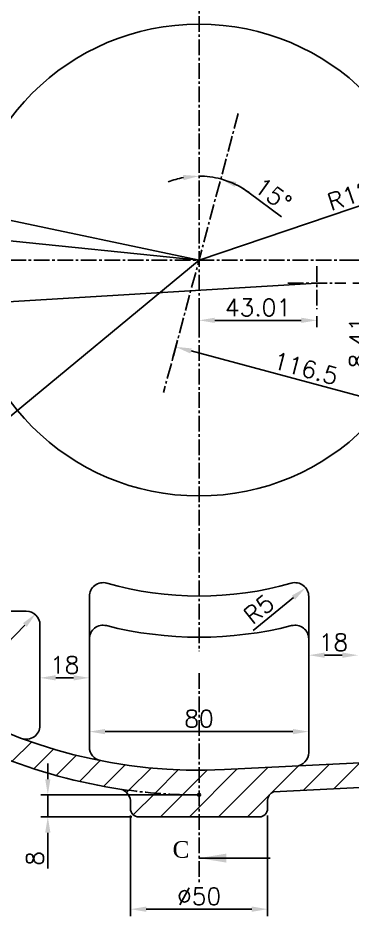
# Model space of a CAD drawing. Header units: millimetres. Extents: x -3508 to 12243, y -3609 to 4092.
# Drawn here: x 1110.8 to 1232.6, y -379.7 to -52.3 of the extents above; entities that cross this region are included whole.
import ezdxf

# ---------------------------------------------------------------- set-up
doc = ezdxf.new("R2010")
doc.units = ezdxf.units.MM
doc.header["$LTSCALE"] = 0.3
doc.header["$PDSIZE"] = -50
doc.linetypes.add('CENTER2', pattern=[28.575000000000003, 19.05, -3.175, 3.175, -3.175])
doc.layers.add('AM_5', color=3, linetype='Continuous', lineweight=25)
doc.layers.add('AM_8', color=1, linetype='Continuous', lineweight=25)
doc.layers.add('center', color=1, linetype='CENTER2')
doc.styles.add('ROMANTIC', font='romantic.ttf')
doc.styles.add('rs', font='romans.shx')
doc.styles.get("Standard").update_dxf_attribs({"font": 'romans.shx', "width": 1.2})
doc.dimstyles.new('ISO-25', dxfattribs={"dimscale": 2.5, "dimtxt": 2.5, "dimasz": 2.5, "dimexe": 0.7, "dimexo": 0.625, "dimtad": 1, "dimdec": 3, "dimlfac": -1, "dimzin": 9, "dimdsep": 46, "dimtxsty": 'Standard', "dimcen": 2.5, "dimclrd": 1, "dimclre": 1, "dimclrt": 7, "dimazin": 0, "dimtfac": 0.65, "dimtdec": 3, "dimtmove": 0, "dimatfit": 3, "dimfxl": 0, "dimtolj": 1, "dimarcsym": 0})
doc.dimstyles.new('sarab', dxfattribs={"dimscale": 3, "dimtxt": 2.5, "dimasz": 2.3, "dimexe": 1, "dimexo": 1, "dimtad": 1, "dimdec": 3, "dimdsep": 46, "dimtxsty": 'rs', "dimcen": 0, "dimclrd": 1, "dimclre": 1, "dimclrt": 7, "dimadec": 3, "dimazin": 2, "dimtfac": 1, "dimtdec": 3, "dimtmove": 0, "dimatfit": 3, "dimfxl": 0, "dimarcsym": 0})
doc.dimstyles.new('sarab$0', dxfattribs={"dimscale": 3, "dimtxt": 2.5, "dimasz": 2.3, "dimexe": 1, "dimexo": 1, "dimtad": 1, "dimdec": 3, "dimdsep": 46, "dimtxsty": 'rs', "dimcen": 0, "dimclrd": 1, "dimclre": 1, "dimclrt": 7, "dimadec": 3, "dimazin": 2, "dimtfac": 1, "dimtdec": 3, "dimtmove": 0, "dimatfit": 3, "dimfxl": 0, "dimarcsym": 0})
doc.dimstyles.new('sarab$4', dxfattribs={"dimscale": 3, "dimtxt": 2.5, "dimasz": 2.3, "dimexe": 1, "dimexo": 1, "dimtad": 1, "dimdec": 3, "dimdsep": 46, "dimtxsty": 'rs', "dimcen": 0, "dimclrd": 1, "dimclre": 1, "dimclrt": 7, "dimadec": 3, "dimazin": 2, "dimtfac": 1, "dimtdec": 3, "dimtmove": 0, "dimatfit": 2, "dimfxl": 0, "dimarcsym": 0})

# ---------------------------------------------------------------- blocks, each defined once
blk = doc.blocks.new('*D1493')
at = {"color": 1, "lineweight": -2, "transparency": 16777216}
for p, q in [((1167.171394498531, -176.5823217351068), (1168.999493983399, -169.7597615762876)), ((1275.484496270071, -200.8805223960521), (1173.906519871805, -173.6627856513497)), ((1279.857517899121, -206.7764774984881), (1281.685617383989, -199.9539173396688))]:
    blk.add_line(p, q, dxfattribs=at)
at = {"color": 1, "transparency": 16777216}
for points in [[(1174.154554790028, -172.7371067344893), (1173.658484953582, -174.5884645682101), (1168.352446370643, -172.1745761420102)], [(1275.732531188294, -199.9548434791917), (1275.236461351848, -201.8062013129125), (1281.038569771233, -202.3687319053915)]]:
    blk.add_solid(points, dxfattribs=at)
at = {"layer": 'Defpoints', "color": 0, "transparency": 16777216}
for p in [(1168.352446370643, -172.1745761420102), (1166.524346885774, -178.9971363008295), (1279.210470286364, -209.1912920642108)]:
    blk.add_point(p, dxfattribs=at)
at = {"color": 7, "transparency": 16777216, "insert": (1215.726451425428, -180.0155454429953), "char_height": 6.25, "attachment_point": 5, "rotation": 345.00000000000034, "style": 'rs'}
blk.add_mtext('116.5', dxfattribs=at)
blk = doc.blocks.new('*D1494')
at = {"color": 1, "lineweight": -2, "transparency": 16777216}
blk.add_line((1195.105754512725, -115.970973191799), (1206.923567066101, -124.7672985391557), dxfattribs=at)
for start, end in [(100.782182374042, 111.5643647480839), (75.00000000000041, 90.00000000000004), (53.33866821892202, 75.00000000000041), (53.43563525191654, 64.21781762595847)]:
    blk.add_arc((1176.834844315264, -140.5178360426629), 30.60023913734629, start, end, dxfattribs=at)
at = {"color": 1, "transparency": 16777216}
for points in [[(1171.020240165461, -109.5037353839593), (1171.200317734199, -111.4119238391042), (1176.834844315264, -109.9175969053166)], [(1189.810543462191, -113.8620065368595), (1190.478360550407, -112.0654455309936), (1184.754768988701, -110.9602747692785)]]:
    blk.add_solid(points, dxfattribs=at)
at = {"layer": 'Defpoints', "color": 0, "transparency": 16777216}
for p in [(1176.834844315264, 69.96783443096137), (1191.150347530791, -87.09165070640238), (1176.834844315264, -110.0340400536992), (1179.501830885536, -110.034040053699), (1163.880954734591, -188.8624101133756)]:
    blk.add_point(p, dxfattribs=at)
at = {"color": 7, "transparency": 16777216, "insert": (1203.813491581753, -116.6089227803125), "char_height": 6.25, "attachment_point": 5, "rotation": 323.33866821892195, "style": 'rs'}
blk.add_mtext('15°', dxfattribs=at)
blk = doc.blocks.new('*D1232')
at = {"color": 1, "lineweight": -2, "transparency": 16777216}
blk.add_line((1229.084844315264, -284.5668719043553), (1222.584844315264, -284.5668719043553), dxfattribs=at)
at = {"color": 1, "transparency": 16777216}
for points in [[(1222.584844315264, -283.6085385710219), (1222.584844315264, -285.5252052376886), (1216.834844315264, -284.5668719043553)], [(1229.084844315264, -283.6085385710219), (1229.084844315264, -285.5252052376886), (1234.834844315264, -284.5668719043553)]]:
    blk.add_solid(points, dxfattribs=at)
at = {"layer": 'Defpoints', "color": 0, "transparency": 16777216}
for p in [(1216.834844315264, -284.5668719043553), (1216.834844315264, -284.5668719043553), (1234.834844315264, -284.5668719043553)]:
    blk.add_point(p, dxfattribs=at)
at = {"color": 7, "transparency": 16777216, "insert": (1225.834844315264, -279.8793719043553), "char_height": 6.25, "attachment_point": 5, "style": 'rs'}
blk.add_mtext('18', dxfattribs=at)
blk = doc.blocks.new('*D1498')
at = {"color": 1, "lineweight": -2, "transparency": 16777216}
for p, q in [((1136.834844315263, -315.6016220404143), (1136.834844315263, -309.922875661483)), ((1211.084844315264, -312.422875661483), (1142.584844315263, -312.422875661483))]:
    blk.add_line(p, q, dxfattribs=at)
at = {"color": 1, "transparency": 16777216}
for points in [[(1142.584844315263, -311.4645423281497), (1142.584844315263, -313.3812089948163), (1136.834844315263, -312.422875661483)], [(1211.084844315264, -311.4645423281497), (1211.084844315264, -313.3812089948163), (1216.834844315264, -312.422875661483)]]:
    blk.add_solid(points, dxfattribs=at)
at = {"layer": 'Defpoints', "color": 0, "transparency": 16777216}
for p in [(1136.834844315263, -312.422875661483), (1216.834844315264, -312.422875661483), (1136.834844315263, -318.1016220404143)]:
    blk.add_point(p, dxfattribs=at)
at = {"color": 7, "transparency": 16777216, "insert": (1176.834844315264, -307.735375661483), "char_height": 6.25, "attachment_point": 5, "style": 'rs'}
blk.add_mtext('80', dxfattribs=at)
blk = doc.blocks.new('*D1233')
at = {"color": 1, "lineweight": -2, "transparency": 16777216}
for p, q in [((1118.834844315265, -290.0926558489587), (1118.834844315265, -295.3243382793389)), ((1131.084844315264, -292.8243382793389), (1124.584844315265, -292.8243382793389))]:
    blk.add_line(p, q, dxfattribs=at)
at = {"color": 1, "transparency": 16777216}
for points in [[(1124.584844315265, -291.8660049460056), (1124.584844315265, -293.7826716126722), (1118.834844315265, -292.8243382793389)], [(1131.084844315264, -291.8660049460056), (1131.084844315264, -293.7826716126722), (1136.834844315264, -292.8243382793389)]]:
    blk.add_solid(points, dxfattribs=at)
at = {"layer": 'Defpoints', "color": 0, "transparency": 16777216}
for p in [(1118.834844315265, -287.5926558489587), (1118.834844315265, -292.8243382793389), (1136.834844315264, -292.8243382793389)]:
    blk.add_point(p, dxfattribs=at)
at = {"color": 7, "transparency": 16777216, "insert": (1127.834844315265, -288.1368382793389), "char_height": 6.25, "attachment_point": 5, "style": 'rs'}
blk.add_mtext('18', dxfattribs=at)
blk = doc.blocks.new('*D1495')
at = {"color": 1, "lineweight": -2, "transparency": 16777216}
blk.add_line((1176.834844315264, -140.5178360426615), (1287.480803723274, -103.2615054841497), dxfattribs=at)
at = {"color": 1, "transparency": 16777216}
blk.add_solid([(1287.17498801919, -102.3532766952904), (1287.786619427359, -104.1697342730091), (1292.93017645643, -101.4266112596409)], dxfattribs=at)
at = {"layer": 'Defpoints', "color": 0, "transparency": 16777216}
for p in [(1292.93017645643, -101.4266112596409), (1176.834844315264, -140.5178360426615)]:
    blk.add_point(p, dxfattribs=at)
at = {"color": 7, "transparency": 16777216, "insert": (1238.100431712195, -114.9425993502254), "char_height": 6.25, "attachment_point": 5, "rotation": 18.60923327592478, "style": 'rs'}
blk.add_mtext('R122.5', dxfattribs=at)
blk = doc.blocks.new('*D1408')
at = {"color": 1, "lineweight": -2, "transparency": 16777216}
blk.add_line((1100.150360976402, -287.2588982326233), (1113.315023724162, -273.5670941260611), dxfattribs=at)
at = {"color": 1, "transparency": 16777216}
blk.add_solid([(1112.624211921856, -272.9028789263151), (1114.005835526467, -274.2313093258069), (1117.300314922637, -269.4222233122291)], dxfattribs=at)
at = {"layer": 'Defpoints', "color": 0, "transparency": 16777216}
for p in [(1117.300314922637, -269.4222233122291), (1113.834844315265, -273.0264588025196)]:
    blk.add_point(p, dxfattribs=at)
at = {"color": 7, "transparency": 16777216, "insert": (1101.361075978898, -279.2365528918496), "char_height": 6.25, "attachment_point": 5, "rotation": 46.12446277605617, "style": 'rs'}
blk.add_mtext('R5', dxfattribs=at)
blk = doc.blocks.new('*D1409')
at = {"color": 1, "lineweight": -2, "transparency": 16777216}
blk.add_line((1196.516179789452, -275.576396261359), (1211.252947501798, -263.5930109989629), dxfattribs=at)
at = {"color": 1, "transparency": 16777216}
blk.add_solid([(1210.648332952363, -262.8494761817622), (1211.857562051232, -264.3365458161637), (1215.714156405003, -259.9653237023554)], dxfattribs=at)
at = {"layer": 'Defpoints', "color": 0, "transparency": 16777216}
for p in [(1215.714156405003, -259.9653237023554), (1211.834844315264, -263.1198343950534)]:
    blk.add_point(p, dxfattribs=at)
at = {"color": 7, "transparency": 16777216, "insert": (1198.696605419614, -267.7616921943305), "char_height": 6.25, "attachment_point": 5, "rotation": 39.11671208646471, "style": 'rs'}
blk.add_mtext('R5', dxfattribs=at)
blk = doc.blocks.new('*D1276')
at = {"layer": 'AM_5', "color": 1, "lineweight": -2, "transparency": 16777216}
blk.add_line((1176.834841976879, -140.5178360426614), (1014.570573826006, -124.0279215049163), dxfattribs=at)
at = {"layer": 'AM_5', "color": 1, "transparency": 16777216}
blk.add_solid([(1014.686842383446, -122.8838141574393), (1014.454305268566, -125.1720288523933), (1007.705929741144, -123.3303101602784)], dxfattribs=at)
at = {"layer": 'Defpoints', "color": 0, "transparency": 16777216}
for p in [(1007.705929741144, -123.3303101602784), (1176.834841976879, -140.5178360426614)]:
    blk.add_point(p, dxfattribs=at)
at = {"layer": 'AM_5', "color": 7, "transparency": 16777216, "insert": (1073.269196324463, -124.3391284579835), "char_height": 7.5, "attachment_point": 5, "rotation": 354.1973049697376, "style": 'rs'}
blk.add_mtext('R170', dxfattribs=at)
blk = doc.blocks.new('*D1171')
at = {"color": 1, "lineweight": -2, "transparency": 16777216}
for p, q in [((1151.834844315264, -343.0178385361578), (1151.834844315264, -379.6598790285207)), ((1201.834844315264, -343.0178385361578), (1201.834844315264, -379.6598790285207)), ((1157.584844315264, -377.1598790285207), (1196.084844315264, -377.1598790285207))]:
    blk.add_line(p, q, dxfattribs=at)
at = {"color": 1, "transparency": 16777216}
for points in [[(1157.584844315264, -376.2015456951873), (1157.584844315264, -378.118212361854), (1151.834844315264, -377.1598790285207)], [(1196.084844315264, -376.2015456951873), (1196.084844315264, -378.118212361854), (1201.834844315264, -377.1598790285207)]]:
    blk.add_solid(points, dxfattribs=at)
at = {"layer": 'Defpoints', "color": 0, "transparency": 16777216}
for p in [(1151.834844315264, -340.5178385361578), (1201.834844315264, -340.5178385361578), (1201.834844315264, -377.1598790285207)]:
    blk.add_point(p, dxfattribs=at)
at = {"color": 7, "transparency": 16777216, "insert": (1176.869503779075, -372.4723790285207), "char_height": 6.25, "attachment_point": 5, "style": 'rs'}
blk.add_mtext('%%C50', dxfattribs=at)
blk = doc.blocks.new('*D1172')
at = {"color": 1, "lineweight": -2, "transparency": 16777216}
for p, q in [((1121.68737024649, -329.767838536158), (1121.68737024649, -324.017838536158)), ((1174.334841976881, -335.5178385361579), (1119.18737024649, -335.517838536158)), ((1121.68737024649, -335.517838536158), (1121.68737024649, -343.517838536158)), ((1152.334844315265, -343.5178385361579), (1119.18737024649, -343.517838536158)), ((1121.68737024649, -349.267838536158), (1121.68737024649, -362.3095052028247))]:
    blk.add_line(p, q, dxfattribs=at)
at = {"color": 1, "transparency": 16777216}
for points in [[(1120.729036913157, -329.767838536158), (1122.645703579823, -329.767838536158), (1121.68737024649, -335.517838536158)], [(1120.729036913157, -349.267838536158), (1122.645703579823, -349.267838536158), (1121.68737024649, -343.517838536158)]]:
    blk.add_solid(points, dxfattribs=at)
at = {"layer": 'Defpoints', "color": 0, "transparency": 16777216}
for p in [(1176.834841976881, -335.5178385361579), (1121.68737024649, -343.517838536158), (1154.834844315265, -343.5178385361579)]:
    blk.add_point(p, dxfattribs=at)
at = {"color": 7, "transparency": 16777216, "insert": (1116.99987024649, -358.6636718694915), "char_height": 6.25, "attachment_point": 5, "rotation": 90, "style": 'rs'}
blk.add_mtext('8', dxfattribs=at)
blk = doc.blocks.new('*D1176')
at = {"color": 1, "lineweight": -2, "transparency": 16777216}
blk.add_line((1176.834841976882, -140.5178385361588), (1037.91608323294, -255.3727076930371), dxfattribs=at)
at = {"color": 1, "transparency": 16777216}
blk.add_solid([(1037.305435523599, -254.6341197477965), (1038.526730942281, -256.1112956382776), (1033.484555561497, -259.0365939490817)], dxfattribs=at)
at = {"layer": 'Defpoints', "color": 0, "transparency": 16777216}
for p in [(1176.834841976882, -140.5178385361588), (1033.484555561497, -259.0365939490817)]:
    blk.add_point(p, dxfattribs=at)
at = {"color": 7, "transparency": 16777216, "insert": (1093.432673022476, -203.3907248664871), "char_height": 6.25, "attachment_point": 5, "rotation": 39.583168306232636, "style": 'rs'}
blk.add_mtext('R186', dxfattribs=at)
blk = doc.blocks.new('*D1529')
at = {"color": 1, "lineweight": -2, "transparency": 16777216}
for p, q in [((1239.46569328347, -134.7678360426615), (1239.46569328347, -129.0178360426615)), ((1232.921508153741, -140.5178360426615), (1241.96569328347, -140.5178360426615)), ((1239.46569328347, -140.5178360426615), (1239.46569328347, -148.9278360426616)), ((1232.921508153741, -148.9278360426616), (1241.96569328347, -148.9278360426616)), ((1239.46569328347, -154.6778360426616), (1239.46569328347, -180.8147408045664))]:
    blk.add_line(p, q, dxfattribs=at)
at = {"color": 1, "transparency": 16777216}
for points in [[(1238.507359950137, -134.7678360426615), (1240.424026616803, -134.7678360426615), (1239.46569328347, -140.5178360426615)], [(1238.507359950137, -154.6778360426616), (1240.424026616803, -154.6778360426616), (1239.46569328347, -148.9278360426616)]]:
    blk.add_solid(points, dxfattribs=at)
at = {"layer": 'Defpoints', "color": 0, "transparency": 16777216}
for p in [(1230.421508153741, -140.5178360426615), (1239.46569328347, -140.5178360426615), (1230.421508153741, -148.9278360426616)]:
    blk.add_point(p, dxfattribs=at)
at = {"color": 7, "transparency": 16777216, "insert": (1234.77819328347, -170.6212884236143), "char_height": 6.25, "attachment_point": 5, "rotation": 90, "style": 'rs'}
blk.add_mtext('8.41', dxfattribs=at)
blk = doc.blocks.new('*D1530')
at = {"color": 1, "lineweight": -2, "transparency": 16777216}
for p, q in [((1176.834844315264, -155.649515740063), (1176.834844315264, -165.0039931590763)), ((1214.094844315264, -162.5039931590763), (1182.584844315264, -162.5039931590763)), ((1219.844844315264, -160.9310471025456), (1219.844844315264, -165.0039931590763))]:
    blk.add_line(p, q, dxfattribs=at)
at = {"color": 1, "transparency": 16777216}
for points in [[(1182.584844315264, -161.545659825743), (1182.584844315264, -163.4623264924097), (1176.834844315264, -162.5039931590763)], [(1214.094844315264, -161.545659825743), (1214.094844315264, -163.4623264924097), (1219.844844315264, -162.5039931590763)]]:
    blk.add_solid(points, dxfattribs=at)
at = {"layer": 'Defpoints', "color": 0, "transparency": 16777216}
for p in [(1176.834844315264, -153.149515740063), (1219.844844315264, -158.4310471025456), (1176.834844315264, -162.5039931590763)]:
    blk.add_point(p, dxfattribs=at)
at = {"color": 7, "transparency": 16777216, "insert": (1198.339844315264, -157.8164931590763), "char_height": 6.25, "attachment_point": 5, "style": 'rs'}
blk.add_mtext('43.01', dxfattribs=at)
blk = doc.blocks.new('*D1550')
at = {"layer": 'AM_5', "color": 1, "lineweight": -2, "transparency": 16777216}
for p, q in [((1219.844844315259, -148.9278360426614), (1002.469921931563, -162.0395109425387)), ((995.5824398888225, -162.4549518058768), (940.7463897949135, -165.7625663813779))]:
    blk.add_line(p, q, dxfattribs=at)
at = {"layer": 'AM_5', "color": 1, "transparency": 16777216}
blk.add_solid([(1002.400681787673, -160.8915972687486), (1002.539162075452, -163.1874246163287), (995.5824398888225, -162.4549518058768)], dxfattribs=at)
at = {"layer": 'Defpoints', "color": 0, "transparency": 16777216}
for p in [(1219.844844315259, -148.9278360426614), (995.5824398888225, -162.4549518058768)]:
    blk.add_point(p, dxfattribs=at)
at = {"layer": 'AM_5', "color": 7, "transparency": 16777216, "insert": (964.3819992036456, -158.7016843817582), "char_height": 7.5, "attachment_point": 5, "rotation": 3.451798986479198, "style": 'rs'}
blk.add_mtext('R224.67', dxfattribs=at)
blk = doc.blocks.new('*D1551')
at = {"layer": 'AM_5', "color": 1, "lineweight": -2, "transparency": 16777216}
for p, q in [((999.1905439689559, -103.3055726070113), (952.4129755279589, -93.50678264980793)), ((1176.834844385296, -140.517835768353), (1005.943963654205, -104.7202536858722))]:
    blk.add_line(p, q, dxfattribs=at)
at = {"layer": 'AM_5', "color": 1, "transparency": 16777216}
blk.add_solid([(1006.179743834015, -103.5946837383307), (1005.708183474395, -105.8458236334138), (999.1905439689559, -103.3055726070113)], dxfattribs=at)
at = {"layer": 'Defpoints', "color": 0, "transparency": 16777216}
for p in [(999.1905439689559, -103.3055726070113), (1176.834844385296, -140.517835768353)]:
    blk.add_point(p, dxfattribs=at)
at = {"layer": 'AM_5', "color": 7, "transparency": 16777216, "insert": (973.5783225244693, -92.1933319107868), "char_height": 7.5, "attachment_point": 5, "rotation": 348.1689646888286, "style": 'rs'}
blk.add_mtext('R181.5', dxfattribs=at)

msp = doc.modelspace()

# ---------------------------------------------------------------- hatches: boundary and pattern name
at = {"layer": 'AM_8'}
h = msp.add_hatch(dxfattribs=at)
h.set_pattern_fill('_U', color=256, scale=7.5, angle=45, style=0, pattern_type=0)
h.set_pattern_definition([(45, (-6131.778657505041, -43.6942924881987), (-5.303300858899107, 5.303300858899107), [])])
edge = h.paths.add_edge_path(flags=17)
edge.add_arc((1051.334844582473, -296.2409333125937), 5.000000000000247, 5.172751116333529e-12, 50.666118257834626, ccw=False)
edge.add_line((1056.334844582473, -296.2409333125932), (1056.334844582474, -316.0178360426617))
edge.add_arc((1061.334844582474, -316.0178360426614), 5, 180.0000000000026, 270)
edge.add_line((1061.334844582474, -321.0178360426614), (1086.834837111694, -321.0178360426614))
edge.add_line((1086.834837111694, -321.0178360426614), (1086.834837111694, -313.5062749250284))
edge.add_arc((1176.834841976881, -140.5178385361555), 195.0000000000024, 231.1460424800034, 242.5135721382124, ccw=False)
edge = h.paths.add_edge_path(flags=17)
edge.add_line((1086.834837111694, -313.5062749250283), (1086.834837111694, -321.0178360426614))
edge.add_line((1086.834837111694, -321.0178360426614), (1103.046286630186, -321.0178360426614))
edge.add_arc((1176.834841976881, -140.5178385361602), 194.999999999998, 242.51357213821188, 247.7652135815166, ccw=False)
edge = h.paths.add_edge_path()
edge.add_arc((1176.834841976881, -140.5178385361543), 195.0000000000036, 261.6936005460954, 270.00000068707436, ccw=False)
edge.add_arc((1146.670298531552, -338.3144067814226), 5.236499278282736, 9.509147942026686, 67.62298144205079, ccw=False)
edge.add_line((1151.834844315264, -337.4493105212263), (1151.834844315264, -340.5178385361578))
edge.add_arc((1154.834844315265, -340.5178385361576), 3.000000000000227, 180.0000000000043, 269.9999999999957)
edge.add_line((1154.834844315264, -343.5178385361578), (1176.834844315264, -343.5178385361578))
edge.add_line((1176.834844315264, -343.5178385361578), (1176.834844315264, -335.5178385361578))
edge = h.paths.add_edge_path()
edge.add_arc((1205.205822928135, -337.5446589110111), 3.372516439638853, 111.45215689236741, 178.2696625606464, ccw=False)
edge.add_line((1203.972412111986, -334.4057793506838), (1186.559044572906, -335.2752257744124))
edge.add_arc((1176.834841976881, -140.5178385361506), 195.0000000000072, 270.0000006870744, 272.8583946054601, ccw=False)
edge.add_line((1176.834844315264, -335.5178385361578), (1176.834844315264, -343.5178385361578))
edge.add_line((1176.834844315264, -343.5178385361578), (1198.834844315264, -343.5178385361578))
edge.add_arc((1198.834844315264, -340.5178385361576), 3.000000000000171, 270.0000000000043, 359.9999999999968)
edge.add_line((1201.834844315264, -340.5178385361578), (1201.834844315264, -337.4428241075308))
edge = h.paths.add_edge_path()
edge.add_line((1060.334844315264, 49.98216395733857), (1019.834844315265, 49.98216395733857))
edge.add_line((1019.834844315265, 49.98216395733857), (1015.834844315265, 45.98216395733857))
edge.add_line((1015.834844315265, 45.98216395733857), (1020.834844315265, 18.48566420280494))
edge.add_line((1020.834844315265, 18.48566420280494), (1063.334844315264, 45.98216395733857))
edge.add_line((1063.334844315264, 45.98216395733857), (1063.334844315264, 46.98216395733857))
edge.add_arc((1060.334844315264, 46.98216395733857), 3, 0, 90)
edge = h.paths.add_edge_path()
edge.add_arc((1026.834841976881, -211.6233938746828), 20, 179.9999999999999, 205.3626844453844, ccw=False)
edge.add_line((1006.834841976881, -211.6233938746827), (1006.834841976881, -140.5178360426614))
edge.add_line((1006.834841976881, -140.5178360426614), (997.8348443152654, -140.5178360426614))
edge.add_line((997.8348443152654, -140.5178360426614), (997.8348443152645, -211.6233988075955))
edge.add_arc((1026.834844315264, -211.6233988075963), 28.99999999999909, 179.9999999999984, 205.3626863296183)
edge.add_arc((1176.834841976881, -140.5178385361571), 195.0000000000007, 205.3626863296188, 270.0000006870744)
edge.add_line((1176.834844315264, -335.5178385361578), (1176.834844315264, -326.5178385361578))
edge.add_arc((1176.834841976881, -140.5178385361574), 186.0000000000004, 205.3626844453847, 270.0000007203199, ccw=False)
edge = h.paths.add_edge_path()
edge.add_line((1008.937258789211, -113.8644767845926), (1029.640261571854, 16.55000861957768))
edge.add_arc((1039.516589994659, 14.98216395733835), 10.00000000000028, 90, 170.9796958685864, ccw=False)
edge.add_line((1039.516589994659, 24.98216395733863), (1060.334844315264, 24.98216395733851))
edge.add_line((1060.334844315264, 24.98216395733851), (1061.56812976117, 25.24738663387734))
edge.add_arc((1060.334844315264, 27.98216395733855), 2.999999999999998, 294.2736489105818, 360.0000000000004)
edge.add_line((1063.334844315264, 27.98216395733857), (1063.334844315264, 45.98216395733857))
edge.add_line((1063.334844315264, 45.98216395733857), (1020.834844315265, 18.485664202805))
edge.add_line((1020.834844315265, 18.485664202805), (1000.048563208687, -112.4534165885826))
edge.add_arc((1176.834841976882, -140.5178360426641), 179.0000000000009, 170.979695868587, 179.9999999999992)
edge.add_line((997.8348419768809, -140.5178360426614), (1006.834841976881, -140.5178360426615))
edge.add_arc((1176.834841976881, -140.517836042659), 170, 170.9796958685869, 180.0000000000008, ccw=False)
edge = h.paths.add_edge_path()
edge.add_line((1590.834844315263, 49.98216395733857), (1558.834844315262, 49.98216395733857))
edge.add_arc((1558.834844315262, 46.98216395733857), 3, 90, 180)
edge.add_line((1555.834844315262, 46.98216395733857), (1555.834844315262, 45.98216395733857))
edge.add_line((1555.834844315262, 45.98216395733857), (1591.082287307589, 45.98216395733857))
edge.add_line((1591.082287307589, 45.98216395733857), (1590.834844315263, 49.98216395733857))
edge = h.paths.add_edge_path()
edge.add_line((1605.834844582475, -206.0740510099853), (1605.834844582475, -196.2678366604475))
edge.add_arc((1483.834844582477, -196.2678366604422), 121.9999999999984, 359.9999999999975, 363.5398490062476)
edge.add_line((1605.602080536233, -188.7352243524998), (1605.511306835877, -187.2678366604525))
edge.add_line((1605.511306835877, -187.2678366604525), (1596.834844582475, -187.2678366604525))
edge.add_line((1596.834844582475, -187.2678366604525), (1596.834844582475, -244.8665171216804))
edge.add_arc((1484.084842457099, -198.2678366604525), 122, 337.5450808369799, 356.3314025258685)
edge = h.paths.add_edge_path()
edge.add_line((1602.619316824837, -140.5178360426614), (1593.602112883238, -140.5178360426614))
edge.add_line((1593.602112883238, -140.5178360426614), (1595.271779778537, -167.5085684064643))
edge.add_arc((1368.084842457097, -196.2678366604488), 229.0000000000009, 2.6774881964478823, 7.214616517742797, ccw=False)
edge.add_line((1596.834844582475, -185.5703356606726), (1596.834844582475, -187.2678366604525))
edge.add_line((1596.834844582475, -187.2678366604525), (1605.511306835877, -187.2678366604525))
edge.add_line((1605.511306835877, -187.2678366604525), (1602.619316824837, -140.5178360426614))
edge = h.paths.add_edge_path()
edge.add_line((1591.082287307589, 45.98216395733857), (1555.834844315263, 45.98216395733857))
edge.add_line((1555.834844315263, 45.98216395733857), (1555.834844315264, 27.98216395733857))
edge.add_arc((1558.834844315264, 27.98216395733857), 3, 180, 270)
edge.add_line((1558.834844315264, 24.98216395733857), (1578.663905070783, 24.98216395733857))
edge.add_arc((1578.663905070783, 19.98216395733828), 5.000000000000291, 3.5398490062511883, 90, ccw=False)
edge.add_line((1583.654365560691, 20.29087757651658), (1593.602112883238, -140.5178360426614))
edge.add_line((1593.602112883238, -140.5178360426614), (1602.619316824837, -140.5178360426614))
edge.add_line((1602.619316824837, -140.5178360426614), (1591.082287307589, 45.98216395733857))
h.paths.add_polyline_path([(1484.084842457101, -311.4086027821691), (1360.0848424571, -317.5999012946714), (1360.0848424571, -326.6111127556932), (1484.084842457101, -320.4198142431909)])
edge = h.paths.add_edge_path()
edge.add_line((1535.65180413925, -308.8338733212259), (1484.084842457101, -311.4086027821691))
edge.add_line((1484.084842457101, -311.4086027821691), (1484.084842457101, -320.4198142431909))
edge.add_line((1484.084842457101, -320.4198142431909), (1490.168702542816, -320.1160481633606))
edge.add_arc((1484.084842457098, -198.2678366604536), 121.999999999999, 272.8583946054601, 295.0039039584086)
edge = h.paths.add_edge_path()
edge.add_arc((1484.702834986621, -198.8286681142792), 121.1655651381793, 273.0501484886743, 356.4700857153434)
edge.add_line((1605.638523454036, -206.2887907786026), (1605.834844582475, -206.0740510099855))
edge.add_arc((1484.084842457098, -198.2678366604523), 122.0000000000002, 337.54508083697993, 356.3314025258683, ccw=False)
edge.add_line((1596.834844582475, -244.8665171216803), (1596.834844582475, -196.2678366604537))
edge.add_arc((1484.336477870819, -198.7141842809453), 112.5249622504732, -82.64939557806042, 1.2457363674976136, ccw=False)
edge.add_line((1498.732990605248, -310.3143973208756), (1535.65180413925, -308.8338733212261))
edge.add_arc((1484.084842457099, -198.2678366604529), 121.9999999999997, 272.85839460546003, 295.0039039584083, ccw=False)
edge.add_line((1490.168702542816, -320.1160481633606), (1491.150053837504, -319.8225834337827))
edge = h.paths.add_edge_path()
edge.add_line((1360.0848424571, -326.6111127556932), (1186.559044572906, -335.2752257744124))
edge.add_arc((1176.834841976883, -140.5178385362365), 194.9999999999213, 270.00000068707357, 272.8583946054607, ccw=False)
edge.add_line((1176.834844315264, -335.5178385361578), (1176.834844315263, -326.5178385361578))
edge.add_arc((1176.834841976878, -140.517838536051), 186.0000000001068, 270.0000007203204, 272.8583946054592)
edge.add_line((1186.11023522232, -326.286423286493), (1360.0848424571, -317.5999012946714))
edge.add_line((1360.0848424571, -317.5999012946714), (1360.0848424571, -326.6111127556932))
h.paths.add_polyline_path([(1053.459348483699, 30.86014014781591), (1053.459348483699, 44.10418776686353), (1044.084348483699, 44.10418776686353), (1044.084348483699, 30.86014014781591)], flags=16)

# ---------------------------------------------------------------- linework, layer by layer
for p, q in [((1136.834844315264, -263.1198343950535), (1136.834844315263, -318.1016220404143)), ((1216.834844315264, -263.1198343950537), (1216.834844315264, -319.9957694227475)), ((1054.066765249785, -268.5178360426614), (1113.834844315265, -268.5178360426614)), ((1118.834844315265, -273.5178360426612), (1118.834844315266, -310.1998950260429)), ((1186.11023522232, -326.286423286493), (1489.719893192231, -311.127245675441)), ((1203.972412111986, -334.4057793506838), (1490.168702542816, -320.1160481633606)), ((1151.834844315264, -337.4493105212256), (1151.834844315264, -340.5178385361578)), ((1201.834844315264, -337.4428241075308), (1201.834844315264, -340.5178385361578)), ((1198.834844315264, -343.5178385361578), (1154.834844315264, -343.5178385361578))]:
    msp.add_line(p, q)
for centre, radius in [((1176.834841976881, -140.5178385361578), 86), ((1176.834841976881, -335.5178385361578), 0.5255963105737465)]:
    msp.add_circle(centre, radius)
for centre, radius, start, end in [((1176.834841976881, -140.5178385361578), 186, 205.3626844453856, 272.8583946054391), ((1141.834844315264, -263.1198343950534), 5, 74.06719618472617, 180), ((1176.834844315264, -140.5178360426614), 122.5, 254.0671961847262, 285.9328038152738), ((1211.834844315264, -263.1198343950537), 5, 0, 105.9328038152738), ((1113.834844315265, -273.5178360426614), 5, 2.391777120460565e-12, 90), ((1141.834844315264, -278.6527338780744), 5, 75.78187581285071, 180), ((1176.834844315264, -140.5178360426614), 137.5, 255.7818758128507, 284.2181241871493), ((1211.834844315264, -278.6527338780745), 5, 0, 104.2181241871493), ((1200.195500052969, -281.0899874934536), 5, 99.43533872329628, 99.43533872329628), ((1113.834844315266, -310.199895026043), 5, 249.6309139799016, 1.22133299768199e-12), ((1141.834844315262, -318.1016220404144), 5, 179.9999999999992, 258.8504718374011), ((1211.834844315264, -319.9957694227475), 5, 272.8583946054391, 359.9999999999992), ((1176.834841976881, -140.5178385361578), 195, 247.7652135814944, 261.6936005460954), ((1146.670298531552, -338.314406781423), 5.236499278283413, 9.509147942029779, 67.62298144204324), ((1205.205822928131, -337.5446589110065), 3.372516439633188, 111.4521568923385, 178.2696625607218), ((1154.834844315264, -340.5178385361578), 3, 180, 270), ((1198.834844315264, -340.5178385361578), 3, 270, 0)]:
    msp.add_arc(centre, radius, start, end)
at = {"layer": 'center'}
for p, q in [((1176.834844315265, 51.29563618651082), (1176.834844315264, -283.0462966228115)), ((1191.150347530791, -87.09165070640239), (1163.880954734591, -188.8624101133755)), ((988.0220775638118, -140.5178360426614), (1592.477111771145, -140.5178360426614)), ((1219.844844315264, -142.8031165803732), (1219.844844315264, -158.4310471025456)), ((1209.233174649096, -148.9278360426616), (1230.42150815374, -148.9278360426616)), ((1176.834844315264, -291.0744790685603), (1176.834844315264, -367.7626745876878))]:
    msp.add_line(p, q, dxfattribs=at)
msp.add_arc((1176.834841976881, -140.5178385361578), 195, 261.6936005460954, 270.0000006870731, dxfattribs=at)

# ---------------------------------------------------------------- texts
at = {"style": 'ROMANTIC'}
msp.add_text('C', height=6.1, dxfattribs=at).set_placement((1167.181002419205, -358.4317402389619))

# ---------------------------------------------------------------- dimensions: what is measured, and where the dimension line sits
dim = msp.add_angular_dim_2l(base=(1179.501830885536, -110.034040053699), line1=((1191.150347530791, -87.09165070640239), (1163.880954734591, -188.8624101133755)), line2=((1176.834844315264, -110.0340400536992), (1176.834844315264, 69.96783443096137)), dimstyle='sarab', override={"dimscale": 2.5, "dimdec": 2, "dimadec": 2, "dimtdec": 2, "dimatfit": 0})
dim.commit()
dim.dimension.update_dxf_attribs({"geometry": '*D1494', "text_midpoint": (1203.813491581753, -116.6089227803125)})
for center, mpoint, dimstyle, override, picture, middle in [((1176.834844315264, -140.5178360426615), (1292.93017645643, -101.4266112596409), 'sarab', {"dimscale": 2.5, "dimdec": 2, "dimadec": 2, "dimtdec": 2, "dimatfit": 0}, '*D1495', (1239.596269395219, -119.3850227739939)), ((1176.834841976882, -140.5178385361588), (1033.484555561497, -259.0365939490817), 'sarab$4', {"dimscale": 2.5, "dimdec": 2, "dimadec": 2, "dimtdec": 2, "dimatfit": 0}, '*D1176', (1096.419536818164, -207.0033832942941)), ((1211.834844315264, -263.1198343950534), (1215.714156405003, -259.9653237023554), 'sarab', {"dimscale": 2.5, "dimdec": 2, "dimadec": 2, "dimtdec": 2, "dimtmove": 1, "dimatfit": 0}, '*D1409', (1201.653959194022, -271.3985472784647)), ((1113.834844315265, -273.0264588025196), (1117.300314922637, -269.4222233122291), 'sarab', {"dimscale": 2.5, "dimdec": 2, "dimadec": 2, "dimtdec": 2, "dimtmove": 1, "dimatfit": 0}, '*D1408', (1104.740046751044, -282.4854315862588))]:
    dim = msp.add_radius_dim(center=center, mpoint=mpoint, dimstyle=dimstyle, override=override)
    dim.commit()
    dim.dimension.update_dxf_attribs({"geometry": picture, "text_midpoint": middle, "dimtype": 164})
dim = msp.add_linear_dim(base=(1239.46569328347, -140.5178360426615), p1=(1230.42150815374, -148.9278360426616), p2=(1230.42150815374, -140.5178360426614), angle=90, dimstyle='sarab$0', override={"dimscale": 2.5, "dimdec": 2, "dimadec": 2, "dimtdec": 2, "dimatfit": 0})
dim.commit()
dim.dimension.update_dxf_attribs({"geometry": '*D1529', "text_midpoint": (1239.46569328347, -170.6212884236143), "dimtype": 160})
for base, p1, p2, dimstyle, picture, middle in [((1176.834844315264, -162.5039931590763), (1219.844844315264, -158.4310471025456), (1176.834844315264, -153.149515740063), 'sarab$0', '*D1530', (1198.339844315264, -157.8164931590763)), ((1216.834844315264, -284.5668719043553), (1234.834844315264, -284.5668719043553), (1216.834844315264, -284.5668719043553), 'sarab', '*D1232', (1225.834844315264, -279.8793719043553)), ((1118.834844315265, -292.8243382793389), (1136.834844315264, -292.8243382793389), (1118.834844315265, -287.5926558489587), 'sarab', '*D1233', (1127.834844315265, -288.1368382793389)), ((1136.834844315263, -312.422875661483), (1216.834844315264, -312.422875661483), (1136.834844315263, -318.1016220404143), 'sarab', '*D1498', (1176.834844315264, -307.735375661483))]:
    dim = msp.add_linear_dim(base=base, p1=p1, p2=p2, dimstyle=dimstyle, override={"dimscale": 2.5, "dimdec": 2, "dimadec": 2, "dimtdec": 2, "dimatfit": 0})
    dim.commit()
    dim.dimension.update_dxf_attribs({"geometry": picture, "text_midpoint": middle})
dim = msp.add_linear_dim(base=(1168.352446370643, -172.1745761420102), p1=(1279.210470286364, -209.1912920642108), p2=(1166.524346885774, -178.9971363008295), angle=165.00000000000028, text='116.5', dimstyle='sarab', override={"dimscale": 2.5, "dimdec": 2, "dimadec": 2, "dimtdec": 2, "dimatfit": 0})
dim.commit()
dim.dimension.update_dxf_attribs({"geometry": '*D1493', "text_midpoint": (1214.51323715151, -184.5433227537253), "dimtype": 161})
dim = msp.add_linear_dim(base=(1121.68737024649, -343.517838536158), p1=(1176.834841976881, -335.5178385361578), p2=(1154.834844315264, -343.5178385361578), angle=90, dimstyle='sarab$0', override={"dimscale": 2.5, "dimdec": 2, "dimadec": 2, "dimtdec": 2, "dimatfit": 0})
dim.commit()
dim.dimension.update_dxf_attribs({"geometry": '*D1172', "text_midpoint": (1116.99987024649, -358.6636718694915)})
dim = msp.add_linear_dim(base=(1201.834844315264, -377.1598790285207), p1=(1151.834844315264, -340.5178385361578), p2=(1201.834844315264, -340.5178385361578), text='%%C<>', dimstyle='sarab$0', override={"dimscale": 2.5, "dimdec": 2, "dimadec": 2, "dimtdec": 2, "dimatfit": 0})
dim.commit()
dim.dimension.update_dxf_attribs({"geometry": '*D1171', "text_midpoint": (1176.869503779075, -377.1598790285207), "dimtype": 160})
at = {"layer": 'AM_5'}
for center, mpoint, picture, middle in [((1176.834844385296, -140.517835768353), (999.1905439689559, -103.3055726070113), '*D1551', (972.4250499058327, -97.69883708897918)), ((1176.834841976879, -140.5178360426614), (1007.705929741144, -123.3303101602784), '*D1276', (1072.700491423943, -129.9353057010776)), ((1219.844844315259, -148.9278360426614), (995.5824398888225, -162.4549518058768), '*D1550', (964.7206738204974, -164.3164795252964))]:
    dim = msp.add_radius_dim(center=center, mpoint=mpoint, dimstyle='sarab$4', dxfattribs=at)
    dim.commit()
    dim.dimension.update_dxf_attribs({"geometry": picture, "text_midpoint": middle, "dimtype": 164})

# ---------------------------------------------------------------- leaders
msp.add_leader([(1176.834844315264, -358.5477164278564), (1202.727317329365, -358.5477164278564)], dimstyle='ISO-25', override={"dimscale": 2, "dimasz": 5})

doc.saveas('drawing.dxf')
